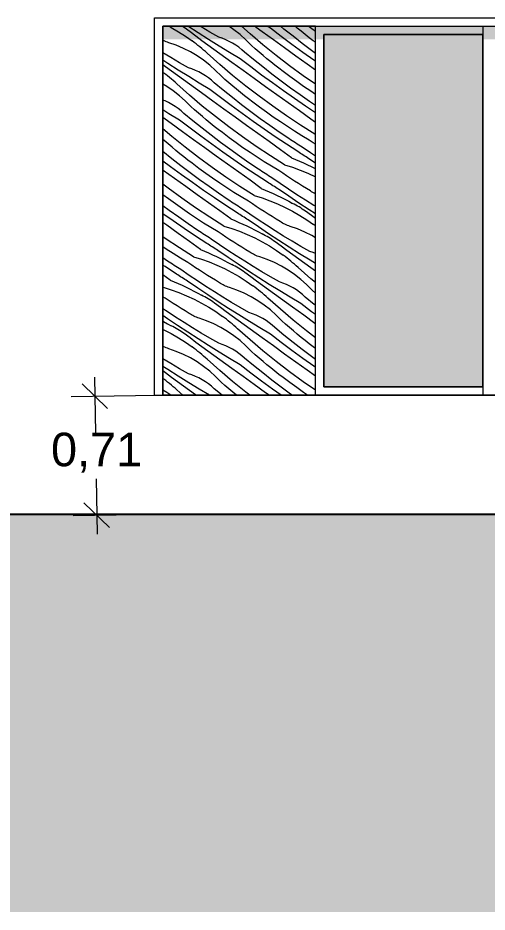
# Model space of a CAD drawing. Header units: millimetres. Extents: x 318905 to 439572, y -5133 to 105868.
# Drawn here: x 327153 to 329953, y -3082 to 2250 of the extents above; entities that cross this region are included whole.
import ezdxf

# ---------------------------------------------------------------- set-up
doc = ezdxf.new("R2010")
doc.units = ezdxf.units.MM
doc.header["$MEASUREMENT"] = 0
doc.linetypes.add('Axe', pattern=[546.805537, 264.583325, -105.833328, 70.555556, -105.833328])
for name, color, linetype, lineweight in [('0_Stylo_No__98', 154, 'Continuous', 0), ('2D -  Dessin général_Stylo_No__1', 7, 'Continuous', 5), ('2D -  Dessin général_Stylo_No__21', 7, 'Continuous', 25), ('2D - Dessin général_Stylo_No__1', 7, 'Continuous', 5), ('2D - Dessins placés (Géomètre)_Stylo_No__141', 1, 'Continuous', 25)]:
    doc.layers.add(name, color=color, linetype=linetype, lineweight=lineweight)
doc.layers.add('2D - Dessin général_Stylo_No__102', color=7, linetype='Continuous', lineweight=0, true_color=0xcccccc)
doc.layers.add('2D - Dessin général_Stylo_No__81', color=7, linetype='Continuous', lineweight=13, true_color=0x6a6a6a)
doc.styles.add('STYLE_GENERE_3', font='')
doc.styles.get('STYLE_GENERE_3').set_extended_font_data('Arial')
doc.dimstyles.new('STYLE_GENERE__1', dxfattribs={"dimtxt": 200, "dimasz": 142.5, "dimexe": 0.18, "dimexo": 500, "dimgap": 0.09, "dimtad": 0, "dimtih": 1, "dimtoh": 1, "dimlfac": 0.001, "dimzin": 0, "dimdsep": 46, "dimtxsty": 'STYLE_GENERE_3', "dimblk": 'ARROWHEAD_6', "dimblk1": 'ARROWHEAD_6', "dimblk2": 'ARROWHEAD_6', "dimcen": 0.09, "dimclrd": 154, "dimclre": 154, "dimclrt": 154, "dimazin": 0, "dimtfac": 1, "dimtdec": 4, "dimtmove": 0, "dimatfit": 3, "dimfxl": 0, "dimtolj": 1, "dimtzin": 0, "dimarcsym": 0})

# ---------------------------------------------------------------- blocks, each defined once
blk = doc.blocks.new('*X101')
at = {"layer": '2D - Dessin général_Stylo_No__102', "linetype": 'Continuous'}
for p, q in [((328053.2, 2199.9), (328068.1, 2192.2)), ((328068.1, 2192.2), (328110.9, 2167.5)), ((328135.9, 2198.8), (328134.3, 2199.9)), ((328145.1, 2192.2), (328135.9, 2198.8)), ((328180.5, 2166), (328145.1, 2192.2)), ((328229.5, 2160.2), (328168, 2199.9)), ((328247.4, 2195.6), (328240.2, 2199.9)), ((328299.2, 2165.1), (328247.4, 2195.6)), ((328442.1, 2179.4), (328412.1, 2199.9)), ((328538.9, 2154.6), (328487.8, 2199.9)), ((328574.6, 2192.9), (328565, 2199.9)), ((328610.3, 2167.2), (328574.6, 2192.9)), ((328660.6, 2188.5), (328641.4, 2199.9)), ((328724.4, 2139.7), (328660.6, 2188.5)), ((328740.8, 2183.6), (328721, 2199.9)), ((328820.4, 2189.2), (328807.5, 2199.9)), ((328844.1, 2169.9), (328820.4, 2189.2)), ((328928.1, 2167.8), (328886.3, 2199.9)), ((328110.9, 2167.5), (328152.6, 2140.9)), ((328152.6, 2140.9), (328193.1, 2112.4)), ((328215.9, 2140), (328180.5, 2166)), ((328251.4, 2114), (328215.9, 2140)), ((328291.6, 2120.9), (328229.5, 2160.2)), ((328351.4, 2135.3), (328299.2, 2165.1)), ((328372.7, 2128.1), (328351.4, 2135.3)), ((328478.9, 2150.6), (328442.1, 2179.4)), ((328513.7, 2119.5), (328478.9, 2150.6)), ((328615.7, 2089.4), (328538.9, 2154.6)), ((328677.5, 2118.8), (328610.3, 2167.2)), ((328788.7, 2091.6), (328724.4, 2139.7)), ((328795.1, 2140.1), (328740.8, 2183.6)), ((328849.9, 2097.3), (328795.1, 2140.1)), ((328867.9, 2150.8), (328844.1, 2169.9)), ((328891.9, 2131.9), (328867.9, 2150.8)), ((328023.2, 2114), (328018.6, 2116.3)), ((328030.7, 2110.5), (328023.2, 2114)), ((328038.4, 2107.4), (328030.7, 2110.5)), ((328046.2, 2104.5), (328038.4, 2107.4)), ((328054, 2101.8), (328046.2, 2104.5)), ((328098, 2086.4), (328054, 2101.8)), ((328140.9, 2068.1), (328098, 2086.4)), ((328204.7, 2103.7), (328193.1, 2112.4)), ((328216.2, 2094.9), (328204.7, 2103.7)), ((328227.6, 2086), (328216.2, 2094.9)), ((328238.8, 2076.9), (328227.6, 2086)), ((328286.9, 2088), (328251.4, 2114)), ((328322.5, 2062.1), (328286.9, 2088)), ((328353.9, 2082.1), (328291.6, 2120.9)), ((328416.6, 2043.8), (328353.9, 2082.1)), ((328393.6, 2119.6), (328372.7, 2128.1)), ((328414, 2110), (328393.6, 2119.6)), ((328433.8, 2099.3), (328414, 2110)), ((328453, 2087.4), (328433.8, 2099.3)), ((328471.5, 2074.4), (328453, 2087.4)), ((328546.5, 2086.1), (328513.7, 2119.5)), ((328569.5, 2065.9), (328546.5, 2086.1)), ((328694, 2026.2), (328615.7, 2089.4)), ((328744.8, 2070.5), (328677.5, 2118.8)), ((328853.5, 2044.2), (328788.7, 2091.6)), ((328905.4, 2055.3), (328849.9, 2097.3)), ((328916.1, 2113.2), (328891.9, 2131.9)), ((328928.1, 2104.2), (328916.1, 2113.2)), ((328066.4, 2013.1), (328018.6, 2042)), ((328182.5, 2047), (328140.9, 2068.1)), ((328222.6, 2023.3), (328182.5, 2047)), ((328250, 2067.6), (328238.8, 2076.9)), ((328261, 2058.2), (328250, 2067.6)), ((328271.9, 2048.7), (328261, 2058.2)), ((328282.6, 2039), (328271.9, 2048.7)), ((328357.9, 1972.1), (328282.6, 2039)), ((328358, 2036.3), (328322.5, 2062.1)), ((328393.7, 2010.5), (328358, 2036.3)), ((328479.6, 2006), (328416.6, 2043.8)), ((328489.2, 2060.4), (328471.5, 2074.4)), ((328506.1, 2045.4), (328489.2, 2060.4)), ((328559.8, 2001.1), (328506.1, 2045.4)), ((328592.6, 2046), (328569.5, 2065.9)), ((328615.9, 2026.2), (328592.6, 2046)), ((328639.4, 2006.7), (328615.9, 2026.2)), ((328773.8, 1964.8), (328694, 2026.2)), ((328812, 2022.2), (328744.8, 2070.5)), ((328918.9, 1997.4), (328853.5, 2044.2)), ((328928.1, 2038.5), (328905.4, 2055.3)), ((328048.6, 1977.7), (328018.6, 1997.1)), ((328110.6, 1938.4), (328048.6, 1977.7)), ((328118.2, 1982.7), (328066.4, 2013.1)), ((328170.4, 1952.8), (328118.2, 1982.7)), ((328261.2, 1996.9), (328222.6, 2023.3)), ((328297.9, 1968.1), (328261.2, 1996.9)), ((328429.4, 1984.7), (328393.7, 2010.5)), ((328496.6, 1936.4), (328429.4, 1984.7)), ((328543.4, 1957.2), (328479.6, 2006)), ((328614.1, 1957.6), (328559.8, 2001.1)), ((328663.1, 1987.4), (328639.4, 2006.7)), ((328687, 1968.3), (328663.1, 1987.4)), ((328879.3, 1973.9), (328812, 2022.2)), ((328928.1, 1938.9), (328879.3, 1973.9)), ((328928.1, 1991), (328918.9, 1997.4)), ((328035, 1957.5), (328018.6, 1969.6)), ((328023.8, 1921.3), (328018.6, 1925.1)), ((328035.2, 1912.5), (328023.8, 1921.3)), ((328070.4, 1931.5), (328035, 1957.5)), ((328105.9, 1905.5), (328070.4, 1931.5)), ((328173, 1899.6), (328110.6, 1938.4)), ((328191.8, 1945.6), (328170.4, 1952.8)), ((328212.7, 1937.2), (328191.8, 1945.6)), ((328233.1, 1927.5), (328212.7, 1937.2)), ((328252.9, 1916.8), (328233.1, 1927.5)), ((328332.8, 1937), (328297.9, 1968.1)), ((328365.5, 1903.6), (328332.8, 1937)), ((328434.7, 1907), (328357.9, 1972.1)), ((328563.8, 1888), (328496.6, 1936.4)), ((328607.8, 1909.1), (328543.4, 1957.2)), ((328669, 1914.8), (328614.1, 1957.6)), ((328711, 1949.4), (328687, 1968.3)), ((328735.2, 1930.8), (328711, 1949.4)), ((328775.8, 1900.2), (328735.2, 1930.8)), ((328855, 1905.3), (328773.8, 1964.8)), ((328046.6, 1903.5), (328035.2, 1912.5)), ((328057.9, 1894.4), (328046.6, 1903.5)), ((328069, 1885.2), (328057.9, 1894.4)), ((328080, 1875.8), (328069, 1885.2)), ((328090.9, 1866.2), (328080, 1875.8)), ((328101.7, 1856.5), (328090.9, 1866.2)), ((328141.5, 1879.6), (328105.9, 1905.5)), ((328177.1, 1853.8), (328141.5, 1879.6)), ((328235.6, 1861.3), (328173, 1899.6)), ((328272.1, 1904.9), (328252.9, 1916.8)), ((328290.5, 1891.9), (328272.1, 1904.9)), ((328308.3, 1877.9), (328290.5, 1891.9)), ((328325.2, 1862.9), (328308.3, 1877.9)), ((328388.5, 1883.5), (328365.5, 1903.6)), ((328411.6, 1863.5), (328388.5, 1883.5)), ((328513.1, 1843.7), (328434.7, 1907)), ((328631.1, 1839.7), (328563.8, 1888)), ((328672.6, 1861.7), (328607.8, 1909.1)), ((328724.4, 1872.8), (328669, 1914.8)), ((328780.4, 1831.5), (328724.4, 1872.8)), ((328816.9, 1870.2), (328775.8, 1900.2)), ((328858.4, 1840.9), (328816.9, 1870.2)), ((328928.1, 1854.4), (328855, 1905.3)), ((328041.7, 1840.8), (328018.6, 1854.5)), ((328080.2, 1814.5), (328041.7, 1840.8)), ((328117, 1785.7), (328080.2, 1814.5)), ((328177, 1789.6), (328101.7, 1856.5)), ((328212.7, 1828), (328177.1, 1853.8)), ((328248.4, 1802.3), (328212.7, 1828)), ((328298.6, 1823.5), (328235.6, 1861.3)), ((328362.5, 1774.7), (328298.6, 1823.5)), ((328378.9, 1818.7), (328325.2, 1862.9)), ((328433.2, 1775.1), (328378.9, 1818.7)), ((328435, 1843.8), (328411.6, 1863.5)), ((328458.5, 1824.2), (328435, 1843.8)), ((328482.2, 1804.9), (328458.5, 1824.2)), ((328592.9, 1782.3), (328513.1, 1843.7)), ((328698.4, 1791.4), (328631.1, 1839.7)), ((328737.9, 1815), (328672.6, 1861.7)), ((328803.7, 1768.9), (328737.9, 1815)), ((328837, 1791), (328780.4, 1831.5)), ((328900.3, 1812.2), (328858.4, 1840.9)), ((328031.7, 1754.7), (328018.6, 1760)), ((328151.8, 1754.5), (328117, 1785.7)), ((328253.8, 1724.5), (328177, 1789.6)), ((328315.6, 1753.9), (328248.4, 1802.3)), ((328426.8, 1726.6), (328362.5, 1774.7)), ((328488, 1732.3), (328433.2, 1775.1)), ((328506, 1785.8), (328482.2, 1804.9)), ((328530, 1766.9), (328506, 1785.8)), ((328554.2, 1748.3), (328530, 1766.9)), ((328674.1, 1722.8), (328592.9, 1782.3)), ((328765.6, 1743.1), (328698.4, 1791.4)), ((328870, 1723.6), (328803.7, 1768.9)), ((328894.1, 1751.3), (328837, 1791)), ((328928.1, 1793.9), (328900.3, 1812.2)), ((328052.1, 1745.1), (328031.7, 1754.7)), ((328071.9, 1734.3), (328052.1, 1745.1)), ((328091.1, 1722.4), (328071.9, 1734.3)), ((328109.6, 1709.5), (328091.1, 1722.4)), ((328127.3, 1695.5), (328109.6, 1709.5)), ((328184.6, 1721.2), (328151.8, 1754.5)), ((328207.5, 1701), (328184.6, 1721.2)), ((328332.1, 1661.2), (328253.8, 1724.5)), ((328382.9, 1705.5), (328315.6, 1753.9)), ((328491.6, 1679.2), (328426.8, 1726.6)), ((328543.5, 1690.3), (328488, 1732.3)), ((328594.8, 1717.7), (328554.2, 1748.3)), ((328635.9, 1687.8), (328594.8, 1717.7)), ((328756.6, 1665.2), (328674.1, 1722.8)), ((328833, 1694.8), (328765.6, 1743.1)), ((328928.1, 1684.8), (328870, 1723.6)), ((328928.1, 1728.3), (328894.1, 1751.3)), ((328054.7, 1678.8), (328018.6, 1700.9)), ((328031.8, 1645.5), (328018.6, 1655.1)), ((328117.7, 1641), (328054.7, 1678.8)), ((328144.2, 1680.5), (328127.3, 1695.5)), ((328197.9, 1636.2), (328144.2, 1680.5)), ((328230.7, 1681), (328207.5, 1701)), ((328254, 1661.3), (328230.7, 1681)), ((328277.5, 1641.8), (328254, 1661.3)), ((328411.9, 1599.8), (328332.1, 1661.2)), ((328450.1, 1657.2), (328382.9, 1705.5)), ((328517.4, 1608.9), (328450.1, 1657.2)), ((328557, 1632.5), (328491.6, 1679.2)), ((328599.5, 1649), (328543.5, 1690.3)), ((328677.4, 1658.4), (328635.9, 1687.8)), ((328719.4, 1629.7), (328677.4, 1658.4)), ((328840.5, 1609.7), (328756.6, 1665.2)), ((328900.3, 1646.6), (328833, 1694.8)), ((328067.4, 1619.8), (328031.8, 1645.5)), ((328134.7, 1571.4), (328067.4, 1619.8)), ((328181.5, 1592.3), (328117.7, 1641)), ((328252.2, 1592.6), (328197.9, 1636.2)), ((328301.2, 1622.4), (328277.5, 1641.8)), ((328325, 1603.3), (328301.2, 1622.4)), ((328349.1, 1584.5), (328325, 1603.3)), ((328493.1, 1540.3), (328411.9, 1599.8)), ((328584.7, 1560.6), (328517.4, 1608.9)), ((328622.8, 1586.4), (328557, 1632.5)), ((328656, 1608.5), (328599.5, 1649)), ((328713.1, 1568.8), (328656, 1608.5)), ((328761.8, 1601.7), (328719.4, 1629.7)), ((328804.5, 1574.3), (328761.8, 1601.7)), ((328925.7, 1556.1), (328840.5, 1609.7)), ((328928.1, 1626.7), (328900.3, 1646.6)), ((328072.8, 1542), (328018.6, 1588)), ((328201.9, 1523.1), (328134.7, 1571.4)), ((328245.8, 1544.1), (328181.5, 1592.3)), ((328307.1, 1549.8), (328252.2, 1592.6)), ((328362.5, 1507.8), (328307.1, 1549.8)), ((328373.3, 1565.8), (328349.1, 1584.5)), ((328413.9, 1535.2), (328373.3, 1565.8)), ((328652, 1512.4), (328584.7, 1560.6)), ((328689.1, 1541.1), (328622.8, 1586.4)), ((328770.8, 1529.9), (328713.1, 1568.8)), ((328847.7, 1547.5), (328804.5, 1574.3)), ((328891.3, 1521.4), (328847.7, 1547.5)), ((328925.7, 1556.1), (328928.1, 1555.4)), ((328026.6, 1518.5), (328018.6, 1525.6)), ((328049.7, 1498.6), (328026.6, 1518.5)), ((328073.1, 1478.8), (328049.7, 1498.6)), ((328151.2, 1478.7), (328072.8, 1542)), ((328269.2, 1474.7), (328201.9, 1523.1)), ((328310.7, 1496.7), (328245.8, 1544.1)), ((328376, 1450), (328310.7, 1496.7)), ((328418.5, 1466.6), (328362.5, 1507.8)), ((328455, 1505.3), (328413.9, 1535.2)), ((328496.5, 1476), (328455, 1505.3)), ((328575.7, 1482.8), (328493.1, 1540.3)), ((328719.3, 1464.1), (328652, 1512.4)), ((328755.8, 1496.5), (328689.1, 1541.1)), ((328823, 1452.6), (328755.8, 1496.5)), ((328780.5, 1523.4), (328770.8, 1529.9)), ((328790.3, 1517), (328780.5, 1523.4)), ((328800, 1510.6), (328790.3, 1517)), ((328809.8, 1504.2), (328800, 1510.6)), ((328819.6, 1497.8), (328809.8, 1504.2)), ((328829.4, 1491.5), (328819.6, 1497.8)), ((328914.5, 1505.7), (328891.3, 1521.4)), ((328928.1, 1496.7), (328914.5, 1505.7)), ((328071.2, 1410.2), (328018.6, 1452.4)), ((328096.6, 1459.3), (328073.1, 1478.8)), ((328120.2, 1440), (328096.6, 1459.3)), ((328144.1, 1420.9), (328120.2, 1440)), ((328231, 1417.3), (328151.2, 1478.7)), ((328336.4, 1426.4), (328269.2, 1474.7)), ((328441.8, 1404), (328376, 1450)), ((328475.1, 1426.1), (328418.5, 1466.6)), ((328538.4, 1447.3), (328496.5, 1476)), ((328580.8, 1419.2), (328538.4, 1447.3)), ((328659.6, 1427.2), (328575.7, 1482.8)), ((328786.7, 1415.9), (328719.3, 1464.1)), ((328831.3, 1447.3), (328823, 1452.6)), ((328839.2, 1485.1), (328829.4, 1491.5)), ((328839.6, 1441.9), (328831.3, 1447.3)), ((328849.1, 1478.8), (328839.2, 1485.1)), ((328847.9, 1436.6), (328839.6, 1441.9)), ((328898.6, 1444.7), (328849.1, 1478.8)), ((328928.1, 1425), (328898.6, 1444.7)), ((328064.9, 1361.7), (328018.6, 1396.3)), ((328126.1, 1367.4), (328071.2, 1410.2)), ((328168.1, 1402), (328144.1, 1420.9)), ((328192.3, 1383.3), (328168.1, 1402)), ((328312.2, 1357.8), (328231, 1417.3)), ((328403.7, 1378.1), (328336.4, 1426.4)), ((328508.1, 1358.6), (328441.8, 1404)), ((328532.2, 1386.3), (328475.1, 1426.1)), ((328589.8, 1347.4), (328532.2, 1386.3)), ((328623.6, 1391.8), (328580.8, 1419.2)), ((328666.8, 1365.1), (328623.6, 1391.8)), ((328744.8, 1373.7), (328659.6, 1427.2)), ((328786.7, 1415.9), (328810.5, 1406.1)), ((328810.5, 1406.1), (328834.2, 1395.9)), ((328834.2, 1395.9), (328857.7, 1385.3)), ((328856.2, 1431.3), (328847.9, 1436.6)), ((328864.5, 1426), (328856.2, 1431.3)), ((328872.8, 1420.8), (328864.5, 1426)), ((328881.1, 1415.5), (328872.8, 1420.8)), ((328889.4, 1410.2), (328881.1, 1415.5)), ((328928.1, 1383.9), (328889.4, 1410.2)), ((328020.9, 1340.6), (328018.6, 1342.3)), ((328088.2, 1292.2), (328020.9, 1340.6)), ((328129.7, 1314.2), (328064.9, 1361.7)), ((328181.6, 1325.3), (328126.1, 1367.4)), ((328232.9, 1352.8), (328192.3, 1383.3)), ((328274, 1322.8), (328232.9, 1352.8)), ((328394.7, 1300.3), (328312.2, 1357.8)), ((328471, 1329.9), (328403.7, 1378.1)), ((328574.9, 1314), (328508.1, 1358.6)), ((328599.5, 1341), (328589.8, 1347.4)), ((328609.3, 1334.5), (328599.5, 1341)), ((328619.1, 1328.1), (328609.3, 1334.5)), ((328710.4, 1339), (328666.8, 1365.1)), ((328733.6, 1323.3), (328710.4, 1339)), ((328744.8, 1373.7), (328791.9, 1359)), ((328791.9, 1359), (328838.4, 1342.3)), ((328838.4, 1342.3), (328884.1, 1323.5)), ((328857.7, 1385.3), (328881, 1374.3)), ((328881, 1374.3), (328904.2, 1362.9)), ((328904.2, 1362.9), (328927.1, 1351.1)), ((328927.1, 1351.1), (328928.1, 1350.6)), ((328155.5, 1243.9), (328088.2, 1292.2)), ((328195, 1267.5), (328129.7, 1314.2)), ((328237.6, 1284.1), (328181.6, 1325.3)), ((328294.1, 1243.6), (328237.6, 1284.1)), ((328315.5, 1293.5), (328274, 1322.8)), ((328357.5, 1264.8), (328315.5, 1293.5)), ((328478.6, 1244.7), (328394.7, 1300.3)), ((328538.4, 1281.6), (328471, 1329.9)), ((328605.7, 1233.4), (328538.4, 1281.6)), ((328642.1, 1270.1), (328574.9, 1314)), ((328628.8, 1321.7), (328619.1, 1328.1)), ((328638.6, 1315.3), (328628.8, 1321.7)), ((328648.4, 1309), (328638.6, 1315.3)), ((328658.3, 1302.7), (328648.4, 1309)), ((328668.1, 1296.4), (328658.3, 1302.7)), ((328717.6, 1262.3), (328668.1, 1296.4)), ((328756.9, 1307.7), (328733.6, 1323.3)), ((328780.3, 1292.3), (328756.9, 1307.7)), ((328803.9, 1277.1), (328780.3, 1292.3)), ((328884.1, 1323.5), (328928.1, 1303.1)), ((328050, 1234.8), (328018.6, 1259)), ((328131.2, 1175.4), (328050, 1234.8)), ((328222.8, 1195.7), (328155.5, 1243.9)), ((328260.8, 1221.5), (328195, 1267.5)), ((328351.2, 1203.9), (328294.1, 1243.6)), ((328399.8, 1236.7), (328357.5, 1264.8)), ((328442.6, 1209.3), (328399.8, 1236.7)), ((328563.8, 1191.2), (328478.6, 1244.7)), ((328605.7, 1233.4), (328629.5, 1223.6)), ((328650.4, 1264.8), (328642.1, 1270.1)), ((328658.6, 1259.5), (328650.4, 1264.8)), ((328666.9, 1254.2), (328658.6, 1259.5)), ((328675.2, 1248.9), (328666.9, 1254.2)), ((328683.5, 1243.6), (328675.2, 1248.9)), ((328691.8, 1238.3), (328683.5, 1243.6)), ((328700.2, 1233), (328691.8, 1238.3)), ((328708.5, 1227.8), (328700.2, 1233)), ((328769.2, 1186.4), (328708.5, 1227.8)), ((328767.6, 1228.7), (328717.6, 1262.3)), ((328817.9, 1195.8), (328767.6, 1228.7)), ((328827.5, 1262.1), (328803.9, 1277.1)), ((328851.3, 1247.2), (328827.5, 1262.1)), ((328875.1, 1232.5), (328851.3, 1247.2)), ((328899.1, 1218), (328875.1, 1232.5)), ((328052, 1170.3), (328018.6, 1195.4)), ((328213.8, 1117.8), (328131.2, 1175.4)), ((328290.1, 1147.4), (328222.8, 1195.7)), ((328327.1, 1176.2), (328260.8, 1221.5)), ((328393.9, 1131.6), (328327.1, 1176.2)), ((328408.9, 1164.9), (328351.2, 1203.9)), ((328485.8, 1182.6), (328442.6, 1209.3)), ((328529.4, 1156.5), (328485.8, 1182.6)), ((328563.8, 1191.2), (328611, 1176.5)), ((328611, 1176.5), (328657.5, 1159.8)), ((328629.5, 1223.6), (328653.2, 1213.4)), ((328653.2, 1213.4), (328676.7, 1202.8)), ((328676.7, 1202.8), (328700.1, 1191.8)), ((328700.1, 1191.8), (328723.2, 1180.4)), ((328723.2, 1180.4), (328746.2, 1168.7)), ((328830.3, 1145.5), (328769.2, 1186.4)), ((328868.6, 1163.5), (328817.9, 1195.8)), ((328906.1, 1213.5), (328899.1, 1218)), ((328913.2, 1209.3), (328906.1, 1213.5)), ((328920.5, 1205.3), (328913.2, 1209.3)), ((328928, 1201.6), (328920.5, 1205.3)), ((328928.1, 1201.6), (328928, 1201.6)), ((328056.6, 1101.6), (328018.6, 1129.6)), ((328093, 1140.3), (328052, 1170.3)), ((328134.6, 1111), (328093, 1140.3)), ((328357.4, 1099.2), (328290.1, 1147.4)), ((328461.1, 1087.7), (328393.9, 1131.6)), ((328418.6, 1158.5), (328408.9, 1164.9)), ((328428.3, 1152), (328418.6, 1158.5)), ((328438.1, 1145.6), (328428.3, 1152)), ((328447.9, 1139.2), (328438.1, 1145.6)), ((328457.7, 1132.9), (328447.9, 1139.2)), ((328467.5, 1126.5), (328457.7, 1132.9)), ((328477.3, 1120.2), (328467.5, 1126.5)), ((328487.1, 1113.9), (328477.3, 1120.2)), ((328552.6, 1140.8), (328529.4, 1156.5)), ((328575.9, 1125.2), (328552.6, 1140.8)), ((328599.4, 1109.9), (328575.9, 1125.2)), ((328657.5, 1159.8), (328703.2, 1141)), ((328703.2, 1141), (328748, 1120.2)), ((328746.2, 1168.7), (328769, 1156.5)), ((328748, 1120.2), (328791.9, 1097.4)), ((328769, 1156.5), (328791.5, 1144)), ((328801.7, 1139), (328791.5, 1144)), ((328811.7, 1133.7), (328801.7, 1139)), ((328821.6, 1128.2), (328811.7, 1133.7)), ((328831.3, 1122.5), (328821.6, 1128.2)), ((328891.6, 1105.2), (328830.3, 1145.5)), ((328840.9, 1116.5), (328831.3, 1122.5)), ((328919.7, 1131.8), (328868.6, 1163.5)), ((328928.1, 1126.8), (328919.7, 1131.8)), ((328079.9, 1039), (328018.6, 1081.9)), ((328113.2, 1061.1), (328056.6, 1101.6)), ((328176.5, 1082.3), (328134.6, 1111)), ((328218.9, 1054.3), (328176.5, 1082.3)), ((328297.7, 1062.3), (328213.8, 1117.8)), ((328424.7, 1051), (328357.4, 1099.2)), ((328469.4, 1082.3), (328461.1, 1087.7)), ((328477.7, 1077), (328469.4, 1082.3)), ((328486, 1071.7), (328477.7, 1077)), ((328494.3, 1066.4), (328486, 1071.7)), ((328536.7, 1079.8), (328487.1, 1113.9)), ((328502.6, 1061.1), (328494.3, 1066.4)), ((328586.6, 1046.3), (328536.7, 1079.8)), ((328622.9, 1094.7), (328599.4, 1109.9)), ((328646.6, 1079.6), (328622.9, 1094.7)), ((328670.3, 1064.8), (328646.6, 1079.6)), ((328791.9, 1097.4), (328834.8, 1072.6)), ((328834.8, 1072.6), (328876.5, 1046)), ((328850.4, 1110.3), (328840.9, 1116.5)), ((328859.8, 1103.9), (328850.4, 1110.3)), ((328868.9, 1097.3), (328859.8, 1103.9)), ((328904.3, 1071.2), (328868.9, 1097.3)), ((328928.1, 1081.7), (328891.6, 1105.2)), ((328928.1, 1053.7), (328904.3, 1071.2)), ((328041.8, 1013.2), (328018.6, 1029.9)), ((328109.1, 964.9), (328041.8, 1013.2)), ((328146.2, 993.7), (328079.9, 1039)), ((328170.3, 1021.4), (328113.2, 1061.1)), ((328227.9, 982.5), (328170.3, 1021.4)), ((328261.7, 1026.9), (328218.9, 1054.3)), ((328304.9, 1000.1), (328261.7, 1026.9)), ((328382.8, 1008.7), (328297.7, 1062.3)), ((328424.7, 1051), (328448.6, 1041.1)), ((328448.6, 1041.1), (328472.3, 1030.9)), ((328472.3, 1030.9), (328495.8, 1020.3)), ((328495.8, 1020.3), (328519.1, 1009.3)), ((328510.9, 1055.8), (328502.6, 1061.1)), ((328519.2, 1050.5), (328510.9, 1055.8)), ((328527.5, 1045.3), (328519.2, 1050.5)), ((328588.2, 1003.9), (328527.5, 1045.3)), ((328637, 1013.4), (328586.6, 1046.3)), ((328687.7, 981.1), (328637, 1013.4)), ((328694.2, 1050.1), (328670.3, 1064.8)), ((328718.1, 1035.5), (328694.2, 1050.1)), ((328725.1, 1031.1), (328718.1, 1035.5)), ((328732.3, 1026.8), (328725.1, 1031.1)), ((328739.6, 1022.8), (328732.3, 1026.8)), ((328747, 1019.1), (328739.6, 1022.8)), ((328754.6, 1015.7), (328747, 1019.1)), ((328762.2, 1012.5), (328754.6, 1015.7)), ((328876.5, 1046), (328917, 1017.5)), ((328928.1, 1009.2), (328917, 1017.5)), ((328176.4, 916.7), (328109.1, 964.9)), ((328212.9, 949.1), (328146.2, 993.7)), ((328237.6, 976), (328227.9, 982.5)), ((328247.4, 969.6), (328237.6, 976)), ((328257.1, 963.1), (328247.4, 969.6)), ((328266.9, 956.8), (328257.1, 963.1)), ((328348.4, 974), (328304.9, 1000.1)), ((328371.7, 958.3), (328348.4, 974)), ((328382.8, 1008.7), (328430, 994.1)), ((328430, 994.1), (328476.5, 977.3)), ((328476.5, 977.3), (328522.2, 958.5)), ((328519.1, 1009.3), (328542.3, 997.9)), ((328542.3, 997.9), (328565.2, 986.2)), ((328565.2, 986.2), (328588, 974)), ((328588, 974), (328610.6, 961.5)), ((328649.3, 963.1), (328588.2, 1003.9)), ((328620.7, 956.5), (328610.6, 961.5)), ((328710.7, 922.7), (328649.3, 963.1)), ((328738.8, 949.4), (328687.7, 981.1)), ((328770, 1009.6), (328762.2, 1012.5)), ((328777.9, 1007), (328770, 1009.6)), ((328821.8, 991.5), (328777.9, 1007)), ((328864.7, 973.2), (328821.8, 991.5)), ((328906.3, 952.2), (328864.7, 973.2)), ((328032.8, 935.3), (328018.6, 945.3)), ((328116.7, 879.8), (328032.8, 935.3)), ((328243.8, 868.5), (328176.4, 916.7)), ((328280.2, 905.2), (328212.9, 949.1)), ((328276.7, 950.4), (328266.9, 956.8)), ((328286.5, 944), (328276.7, 950.4)), ((328296.3, 937.7), (328286.5, 944)), ((328306.2, 931.4), (328296.3, 937.7)), ((328355.7, 897.3), (328306.2, 931.4)), ((328395, 942.8), (328371.7, 958.3)), ((328418.4, 927.4), (328395, 942.8)), ((328442, 912.2), (328418.4, 927.4)), ((328465.6, 897.1), (328442, 912.2)), ((328522.2, 958.5), (328567.1, 937.7)), ((328567.1, 937.7), (328611, 914.9)), ((328611, 914.9), (328653.8, 890.1)), ((328630.7, 951.2), (328620.7, 956.5)), ((328640.6, 945.7), (328630.7, 951.2)), ((328650.4, 940), (328640.6, 945.7)), ((328660, 934.1), (328650.4, 940)), ((328669.5, 927.9), (328660, 934.1)), ((328678.8, 921.5), (328669.5, 927.9)), ((328688, 914.8), (328678.8, 921.5)), ((328723.4, 888.7), (328688, 914.8)), ((328772.4, 882.9), (328710.7, 922.7)), ((328790.2, 918.3), (328738.8, 949.4)), ((328842.1, 887.8), (328790.2, 918.3)), ((328928.1, 939.3), (328906.3, 952.2)), ((328037.9, 871.8), (328018.6, 884.6)), ((328080.7, 844.4), (328037.9, 871.8)), ((328201.9, 826.2), (328116.7, 879.8)), ((328243.8, 868.5), (328267.6, 858.7)), ((328267.6, 858.7), (328291.3, 848.4)), ((328288.4, 899.8), (328280.2, 905.2)), ((328296.7, 894.5), (328288.4, 899.8)), ((328305, 889.2), (328296.7, 894.5)), ((328313.3, 883.9), (328305, 889.2)), ((328321.6, 878.6), (328313.3, 883.9)), ((328329.9, 873.3), (328321.6, 878.6)), ((328338.2, 868.1), (328329.9, 873.3)), ((328346.6, 862.8), (328338.2, 868.1)), ((328407.3, 821.4), (328346.6, 862.8)), ((328405.7, 863.8), (328355.7, 897.3)), ((328456, 830.9), (328405.7, 863.8)), ((328489.4, 882.3), (328465.6, 897.1)), ((328513.2, 867.6), (328489.4, 882.3)), ((328537.2, 853.1), (328513.2, 867.6)), ((328653.8, 890.1), (328695.5, 863.5)), ((328695.5, 863.5), (328736, 835)), ((328758.8, 862.6), (328723.4, 888.7)), ((328794.3, 836.6), (328758.8, 862.6)), ((328834.4, 843.5), (328772.4, 882.9)), ((328894.3, 857.9), (328842.1, 887.8)), ((328915.6, 850.7), (328894.3, 857.9)), ((328046.9, 800), (328018.6, 819.2)), ((328056.7, 793.5), (328046.9, 800)), ((328123.9, 817.6), (328080.7, 844.4)), ((328167.5, 791.5), (328123.9, 817.6)), ((328201.9, 826.2), (328249.1, 811.6)), ((328249.1, 811.6), (328295.6, 794.8)), ((328291.3, 848.4), (328314.8, 837.8)), ((328314.8, 837.8), (328338.1, 826.8)), ((328338.1, 826.8), (328361.3, 815.5)), ((328361.3, 815.5), (328384.3, 803.7)), ((328384.3, 803.7), (328407, 791.6)), ((328468.3, 780.6), (328407.3, 821.4)), ((328506.7, 798.6), (328456, 830.9)), ((328544.2, 848.6), (328537.2, 853.1)), ((328551.3, 844.3), (328544.2, 848.6)), ((328558.6, 840.4), (328551.3, 844.3)), ((328566, 836.6), (328558.6, 840.4)), ((328573.6, 833.2), (328566, 836.6)), ((328581.3, 830), (328573.6, 833.2)), ((328589, 827.1), (328581.3, 830)), ((328596.9, 824.5), (328589, 827.1)), ((328640.9, 809), (328596.9, 824.5)), ((328683.7, 790.7), (328640.9, 809)), ((328747.6, 826.4), (328736, 835)), ((328759.1, 817.6), (328747.6, 826.4)), ((328770.4, 808.6), (328759.1, 817.6)), ((328781.7, 799.5), (328770.4, 808.6)), ((328829.8, 810.7), (328794.3, 836.6)), ((328865.3, 784.8), (328829.8, 810.7)), ((328896.8, 804.7), (328834.4, 843.5)), ((328928.1, 785.6), (328896.8, 804.7)), ((328928.1, 845.7), (328915.6, 850.7)), ((328032, 766.6), (328018.6, 775.6)), ((328099.2, 722.7), (328032, 766.6)), ((328066.4, 787.1), (328056.7, 793.5)), ((328076.2, 780.7), (328066.4, 787.1)), ((328086, 774.3), (328076.2, 780.7)), ((328095.8, 767.9), (328086, 774.3)), ((328105.6, 761.6), (328095.8, 767.9)), ((328115.4, 755.2), (328105.6, 761.6)), ((328125.2, 748.9), (328115.4, 755.2)), ((328174.8, 714.8), (328125.2, 748.9)), ((328190.7, 775.8), (328167.5, 791.5)), ((328214, 760.3), (328190.7, 775.8)), ((328237.5, 744.9), (328214, 760.3)), ((328295.6, 794.8), (328341.3, 776)), ((328341.3, 776), (328386.1, 755.2)), ((328386.1, 755.2), (328430, 732.4)), ((328407, 791.6), (328429.6, 779.1)), ((328439.7, 774), (328429.6, 779.1)), ((328449.8, 768.8), (328439.7, 774)), ((328459.6, 763.3), (328449.8, 768.8)), ((328469.4, 757.5), (328459.6, 763.3)), ((328529.7, 740.2), (328468.3, 780.6)), ((328479, 751.6), (328469.4, 757.5)), ((328488.5, 745.4), (328479, 751.6)), ((328557.8, 766.9), (328506.7, 798.6)), ((328609.3, 735.8), (328557.8, 766.9)), ((328725.3, 769.7), (328683.7, 790.7)), ((328765.5, 745.9), (328725.3, 769.7)), ((328792.8, 790.3), (328781.7, 799.5)), ((328803.8, 780.9), (328792.8, 790.3)), ((328814.7, 771.4), (328803.8, 780.9)), ((328825.5, 761.7), (328814.7, 771.4)), ((328900.8, 694.7), (328825.5, 761.7)), ((328900.9, 758.9), (328865.3, 784.8)), ((328928.1, 739.3), (328900.9, 758.9)), ((328062.8, 686), (328018.6, 717.7)), ((328107.5, 717.4), (328099.2, 722.7)), ((328115.8, 712), (328107.5, 717.4)), ((328124.1, 706.7), (328115.8, 712)), ((328132.4, 701.4), (328124.1, 706.7)), ((328140.7, 696.1), (328132.4, 701.4)), ((328149, 690.9), (328140.7, 696.1)), ((328224.7, 681.3), (328174.8, 714.8)), ((328261, 729.7), (328237.5, 744.9)), ((328284.7, 714.7), (328261, 729.7)), ((328308.4, 699.8), (328284.7, 714.7)), ((328332.3, 685.1), (328308.4, 699.8)), ((328430, 732.4), (328472.8, 707.7)), ((328472.8, 707.7), (328514.5, 681)), ((328497.8, 739), (328488.5, 745.4)), ((328507, 732.4), (328497.8, 739)), ((328542.4, 706.2), (328507, 732.4)), ((328591.4, 700.4), (328529.7, 740.2)), ((328577.8, 680.2), (328542.4, 706.2)), ((328653.5, 661.1), (328591.4, 700.4)), ((328661.1, 705.3), (328609.3, 735.8)), ((328713.3, 675.5), (328661.1, 705.3)), ((328804.1, 719.6), (328765.5, 745.9)), ((328840.8, 690.8), (328804.1, 719.6)), ((328928.1, 671.6), (328900.8, 694.7)), ((328020.9, 643.7), (328018.6, 645.2)), ((328020.9, 643.7), (328068.1, 629.1)), ((328062.8, 686), (328086.7, 676.2)), ((328086.7, 676.2), (328110.3, 666)), ((328110.3, 666), (328133.9, 655.3)), ((328133.9, 655.3), (328157.2, 644.4)), ((328157.3, 685.6), (328149, 690.9)), ((328157.2, 644.4), (328180.3, 633)), ((328165.6, 680.3), (328157.3, 685.6)), ((328226.3, 639), (328165.6, 680.3)), ((328275.1, 648.4), (328224.7, 681.3)), ((328325.8, 616.1), (328275.1, 648.4)), ((328356.2, 670.6), (328332.3, 685.1)), ((328363.2, 666.1), (328356.2, 670.6)), ((328370.4, 661.9), (328363.2, 666.1)), ((328377.7, 657.9), (328370.4, 661.9)), ((328385.1, 654.2), (328377.7, 657.9)), ((328392.6, 650.7), (328385.1, 654.2)), ((328400.3, 647.5), (328392.6, 650.7)), ((328408.1, 644.6), (328400.3, 647.5)), ((328415.9, 642), (328408.1, 644.6)), ((328459.9, 626.6), (328415.9, 642)), ((328514.5, 681), (328555, 652.6)), ((328566.6, 643.9), (328555, 652.6)), ((328578.1, 635.1), (328566.6, 643.9)), ((328613.3, 654.1), (328577.8, 680.2)), ((328648.8, 628.2), (328613.3, 654.1)), ((328715.8, 622.2), (328653.5, 661.1)), ((328734.6, 668.3), (328713.3, 675.5)), ((328755.5, 659.8), (328734.6, 668.3)), ((328775.9, 650.2), (328755.5, 659.8)), ((328795.8, 639.4), (328775.9, 650.2)), ((328875.6, 659.7), (328840.8, 690.8)), ((328908.4, 626.3), (328875.6, 659.7)), ((328033.1, 577.8), (328018.6, 587.5)), ((328068.1, 629.1), (328114.6, 612.4)), ((328114.6, 612.4), (328160.3, 593.6)), ((328160.3, 593.6), (328205.2, 572.7)), ((328180.3, 633), (328203.3, 621.2)), ((328203.3, 621.2), (328226.1, 609.1)), ((328226.1, 609.1), (328248.7, 596.6)), ((328287.4, 598.1), (328226.3, 639)), ((328258.8, 591.6), (328248.7, 596.6)), ((328268.8, 586.3), (328258.8, 591.6)), ((328348.8, 557.7), (328287.4, 598.1)), ((328376.9, 584.4), (328325.8, 616.1)), ((328502.8, 608.3), (328459.9, 626.6)), ((328544.4, 587.2), (328502.8, 608.3)), ((328584.5, 563.4), (328544.4, 587.2)), ((328589.5, 626.2), (328578.1, 635.1)), ((328600.7, 617.1), (328589.5, 626.2)), ((328611.9, 607.8), (328600.7, 617.1)), ((328622.9, 598.4), (328611.9, 607.8)), ((328633.8, 588.9), (328622.9, 598.4)), ((328644.5, 579.2), (328633.8, 588.9)), ((328684.4, 602.3), (328648.8, 628.2)), ((328720, 576.4), (328684.4, 602.3)), ((328778.5, 584), (328715.8, 622.2)), ((328814.9, 627.6), (328795.8, 639.4)), ((328833.4, 614.6), (328814.9, 627.6)), ((328851.1, 600.6), (328833.4, 614.6)), ((328868, 585.6), (328851.1, 600.6)), ((328928.1, 609), (328908.4, 626.3)), ((328056.5, 562.4), (328033.1, 577.8)), ((328080, 547.2), (328056.5, 562.4)), ((328103.7, 532.2), (328080, 547.2)), ((328205.2, 572.7), (328249, 549.9)), ((328249, 549.9), (328291.9, 525.2)), ((328278.7, 580.8), (328268.8, 586.3)), ((328288.4, 575.1), (328278.7, 580.8)), ((328298.1, 569.1), (328288.4, 575.1)), ((328307.6, 562.9), (328298.1, 569.1)), ((328316.9, 556.5), (328307.6, 562.9)), ((328326.1, 549.9), (328316.9, 556.5)), ((328361.5, 523.7), (328326.1, 549.9)), ((328410.5, 517.9), (328348.8, 557.7)), ((328428.3, 553.3), (328376.9, 584.4)), ((328480.2, 522.8), (328428.3, 553.3)), ((328623.1, 537.1), (328584.5, 563.4)), ((328659.9, 508.3), (328623.1, 537.1)), ((328719.8, 512.3), (328644.5, 579.2)), ((328755.6, 550.6), (328720, 576.4)), ((328791.3, 524.9), (328755.6, 550.6)), ((328841.5, 546.2), (328778.5, 584)), ((328905.3, 497.4), (328841.5, 546.2)), ((328921.7, 541.3), (328868, 585.6)), ((328928.1, 536.2), (328921.7, 541.3)), ((328043.8, 498.8), (328018.6, 515.7)), ((328094.1, 465.9), (328043.8, 498.8)), ((328127.5, 517.3), (328103.7, 532.2)), ((328151.3, 502.6), (328127.5, 517.3)), ((328175.3, 488.1), (328151.3, 502.6)), ((328182.3, 483.6), (328175.3, 488.1)), ((328189.4, 479.4), (328182.3, 483.6)), ((328291.9, 525.2), (328333.6, 498.6)), ((328333.6, 498.6), (328374.1, 470.1)), ((328396.9, 497.7), (328361.5, 523.7)), ((328432.4, 471.7), (328396.9, 497.7)), ((328472.5, 478.6), (328410.5, 517.9)), ((328532.3, 493), (328480.2, 522.8)), ((328553.7, 485.8), (328532.3, 493)), ((328574.6, 477.3), (328553.7, 485.8)), ((328694.7, 477.2), (328659.9, 508.3)), ((328796.7, 447.1), (328719.8, 512.3)), ((328858.5, 476.5), (328791.3, 524.9)), ((328928.1, 480.4), (328905.3, 497.4)), ((328045.4, 456.5), (328018.6, 474.8)), ((328018.6, 440.7), (328022.3, 438.7)), ((328022.3, 438.7), (328045.1, 426.6)), ((328045.1, 426.6), (328067.7, 414.1)), ((328106.4, 415.6), (328045.4, 456.5)), ((328144.8, 433.6), (328094.1, 465.9)), ((328195.9, 401.9), (328144.8, 433.6)), ((328196.7, 475.4), (328189.4, 479.4)), ((328204.1, 471.7), (328196.7, 475.4)), ((328211.7, 468.2), (328204.1, 471.7)), ((328219.3, 465.1), (328211.7, 468.2)), ((328227.1, 462.2), (328219.3, 465.1)), ((328235, 459.5), (328227.1, 462.2)), ((328278.9, 444.1), (328235, 459.5)), ((328321.8, 425.8), (328278.9, 444.1)), ((328385.7, 461.4), (328374.1, 470.1)), ((328397.2, 452.6), (328385.7, 461.4)), ((328408.5, 443.7), (328397.2, 452.6)), ((328419.8, 434.6), (328408.5, 443.7)), ((328430.9, 425.3), (328419.8, 434.6)), ((328467.9, 445.7), (328432.4, 471.7)), ((328503.4, 419.8), (328467.9, 445.7)), ((328534.9, 439.8), (328472.5, 478.6)), ((328597.6, 401.5), (328534.9, 439.8)), ((328595, 467.7), (328574.6, 477.3)), ((328614.8, 457), (328595, 467.7)), ((328634, 445.1), (328614.8, 457)), ((328652.5, 432.1), (328634, 445.1)), ((328670.2, 418.1), (328652.5, 432.1)), ((328727.4, 443.8), (328694.7, 477.2)), ((328750.4, 423.6), (328727.4, 443.8)), ((328875, 383.9), (328796.7, 447.1)), ((328925.7, 428.2), (328858.5, 476.5)), ((328928.1, 426.5), (328925.7, 428.2)), ((328018.6, 392.9), (328024.2, 390.3)), ((328024.2, 390.3), (328068.1, 367.5)), ((328077.8, 409.1), (328067.7, 414.1)), ((328087.8, 403.8), (328077.8, 409.1)), ((328097.7, 398.3), (328087.8, 403.8)), ((328107.5, 392.6), (328097.7, 398.3)), ((328167.8, 375.3), (328106.4, 415.6)), ((328117.1, 386.6), (328107.5, 392.6)), ((328126.6, 380.4), (328117.1, 386.6)), ((328135.9, 374), (328126.6, 380.4)), ((328145.1, 367.4), (328135.9, 374)), ((328229.5, 335.4), (328167.8, 375.3)), ((328247.4, 370.8), (328195.9, 401.9)), ((328363.4, 404.7), (328321.8, 425.8)), ((328403.6, 381), (328363.4, 404.7)), ((328442.1, 354.6), (328403.6, 381)), ((328441.9, 415.9), (328430.9, 425.3)), ((328452.8, 406.4), (328441.9, 415.9)), ((328463.6, 396.7), (328452.8, 406.4)), ((328538.9, 329.8), (328463.6, 396.7)), ((328539, 394), (328503.4, 419.8)), ((328574.6, 368.2), (328539, 394)), ((328660.6, 363.7), (328597.6, 401.5)), ((328687.1, 403.1), (328670.2, 418.1)), ((328740.8, 358.8), (328687.1, 403.1)), ((328773.6, 403.7), (328750.4, 423.6)), ((328796.9, 383.9), (328773.6, 403.7)), ((328820.4, 364.4), (328796.9, 383.9)), ((328928.1, 343), (328875, 383.9)), ((328068.1, 367.5), (328110.9, 342.7)), ((328110.9, 342.7), (328152.6, 316.1)), ((328180.5, 341.3), (328145.1, 367.4)), ((328215.9, 315.2), (328180.5, 341.3)), ((328291.6, 296.1), (328229.5, 335.4)), ((328299.2, 340.4), (328247.4, 370.8)), ((328351.4, 310.5), (328299.2, 340.4)), ((328478.9, 325.8), (328442.1, 354.6)), ((328513.7, 294.7), (328478.9, 325.8)), ((328615.7, 264.7), (328538.9, 329.8)), ((328610.3, 342.4), (328574.6, 368.2)), ((328677.5, 294.1), (328610.3, 342.4)), ((328724.4, 314.9), (328660.6, 363.7)), ((328795.1, 315.3), (328740.8, 358.8)), ((328844.1, 345.1), (328820.4, 364.4)), ((328867.9, 326), (328844.1, 345.1)), ((328891.9, 307.1), (328867.9, 326)), ((328023.2, 289.2), (328018.6, 291.5)), ((328030.7, 285.8), (328023.2, 289.2)), ((328038.4, 282.6), (328030.7, 285.8)), ((328046.2, 279.7), (328038.4, 282.6)), ((328054, 277), (328046.2, 279.7)), ((328098, 261.6), (328054, 277)), ((328152.6, 316.1), (328193.1, 287.6)), ((328204.7, 279), (328193.1, 287.6)), ((328216.2, 270.2), (328204.7, 279)), ((328251.4, 289.2), (328215.9, 315.2)), ((328227.6, 261.2), (328216.2, 270.2)), ((328286.9, 263.2), (328251.4, 289.2)), ((328353.9, 257.3), (328291.6, 296.1)), ((328372.7, 303.3), (328351.4, 310.5)), ((328393.6, 294.9), (328372.7, 303.3)), ((328414, 285.2), (328393.6, 294.9)), ((328433.8, 274.5), (328414, 285.2)), ((328453, 262.6), (328433.8, 274.5)), ((328546.5, 261.3), (328513.7, 294.7)), ((328744.8, 245.7), (328677.5, 294.1)), ((328788.7, 266.8), (328724.4, 314.9)), ((328853.5, 219.4), (328788.7, 266.8)), ((328849.9, 272.5), (328795.1, 315.3)), ((328905.4, 230.5), (328849.9, 272.5)), ((328916.1, 288.5), (328891.9, 307.1)), ((328928.1, 279.5), (328916.1, 288.5)), ((328066.4, 188.4), (328018.6, 217.3)), ((328140.9, 243.3), (328098, 261.6)), ((328182.5, 222.2), (328140.9, 243.3)), ((328222.6, 198.5), (328182.5, 222.2)), ((328238.8, 252.1), (328227.6, 261.2)), ((328250, 242.9), (328238.8, 252.1)), ((328261, 233.5), (328250, 242.9)), ((328271.9, 223.9), (328261, 233.5)), ((328282.6, 214.2), (328271.9, 223.9)), ((328357.9, 147.3), (328282.6, 214.2)), ((328322.5, 237.3), (328286.9, 263.2)), ((328358, 211.5), (328322.5, 237.3)), ((328416.6, 219), (328353.9, 257.3)), ((328479.6, 181.2), (328416.6, 219)), ((328471.5, 249.6), (328453, 262.6)), ((328489.2, 235.6), (328471.5, 249.6)), ((328506.1, 220.6), (328489.2, 235.6)), ((328559.8, 176.4), (328506.1, 220.6)), ((328569.5, 241.2), (328546.5, 261.3)), ((328592.6, 221.2), (328569.5, 241.2)), ((328615.9, 201.5), (328592.6, 221.2)), ((328694, 201.4), (328615.7, 264.7)), ((328812, 197.4), (328744.8, 245.7)), ((328918.9, 172.7), (328853.5, 219.4)), ((328928.1, 213.8), (328905.4, 230.5)), ((328048.6, 153), (328018.6, 172.3)), ((328118.2, 157.9), (328066.4, 188.4)), ((328261.2, 172.2), (328222.6, 198.5)), ((328297.9, 143.4), (328261.2, 172.2)), ((328393.7, 185.7), (328358, 211.5)), ((328429.4, 160), (328393.7, 185.7)), ((328496.6, 111.6), (328429.4, 160)), ((328543.4, 132.4), (328479.6, 181.2)), ((328614.1, 132.8), (328559.8, 176.4)), ((328639.4, 181.9), (328615.9, 201.5)), ((328663.1, 162.6), (328639.4, 181.9)), ((328687, 143.5), (328663.1, 162.6)), ((328773.8, 140), (328694, 201.4)), ((328879.3, 149.1), (328812, 197.4)), ((328928.1, 166.2), (328918.9, 172.7)), ((328035, 132.7), (328018.6, 144.8)), ((328070.4, 106.7), (328035, 132.7)), ((328110.6, 113.6), (328048.6, 153)), ((328105.9, 80.7), (328070.4, 106.7)), ((328173, 74.8), (328110.6, 113.6)), ((328170.4, 128), (328118.2, 157.9)), ((328191.8, 120.8), (328170.4, 128)), ((328212.7, 112.4), (328191.8, 120.8)), ((328233.1, 102.8), (328212.7, 112.4)), ((328332.8, 112.2), (328297.9, 143.4)), ((328365.5, 78.9), (328332.8, 112.2)), ((328434.7, 82.2), (328357.9, 147.3)), ((328563.8, 63.2), (328496.6, 111.6)), ((328607.8, 84.3), (328543.4, 132.4)), ((328669, 90), (328614.1, 132.8)), ((328711, 124.6), (328687, 143.5)), ((328735.2, 106), (328711, 124.6)), ((328855, 80.5), (328773.8, 140)), ((328928.1, 114.1), (328879.3, 149.1)), ((328023.8, 96.5), (328018.6, 100.4)), ((328035.2, 87.7), (328023.8, 96.5)), ((328046.6, 78.7), (328035.2, 87.7)), ((328057.9, 69.6), (328046.6, 78.7)), ((328069, 60.4), (328057.9, 69.6)), ((328080, 51), (328069, 60.4)), ((328141.5, 54.8), (328105.9, 80.7)), ((328177.1, 29), (328141.5, 54.8)), ((328235.6, 36.5), (328173, 74.8)), ((328252.9, 92), (328233.1, 102.8)), ((328272.1, 80.1), (328252.9, 92)), ((328290.5, 67.2), (328272.1, 80.1)), ((328308.3, 53.2), (328290.5, 67.2)), ((328388.5, 58.7), (328365.5, 78.9)), ((328411.6, 38.7), (328388.5, 58.7)), ((328513.1, 18.9), (328434.7, 82.2)), ((328631.1, 14.9), (328563.8, 63.2)), ((328672.6, 36.9), (328607.8, 84.3)), ((328724.4, 48), (328669, 90)), ((328775.8, 75.4), (328735.2, 106)), ((328816.9, 45.5), (328775.8, 75.4)), ((328928.1, 29.6), (328855, 80.5)), ((328041.7, 16), (328018.6, 29.7)), ((328065.2, -0.1), (328041.7, 16)), ((328090.9, 41.4), (328080, 51)), ((328101.7, 31.8), (328090.9, 41.4)), ((328137.5, -0.1), (328101.7, 31.8)), ((328212.7, 3.2), (328177.1, 29)), ((328217.3, -0.1), (328212.7, 3.2)), ((328296.6, -0.1), (328235.6, 36.5)), ((328325.2, 38.2), (328308.3, 53.2)), ((328371.5, -0.1), (328325.2, 38.2)), ((328435, 19), (328411.6, 38.7)), ((328457.9, -0.1), (328435, 19)), ((328537.7, -0.1), (328513.1, 18.9)), ((328651.9, -0.1), (328631.1, 14.9)), ((328724.3, -0.1), (328672.6, 36.9)), ((328780.4, 6.7), (328724.4, 48)), ((328789.9, -0.1), (328780.4, 6.7)), ((328858.4, 16.1), (328816.9, 45.5)), ((328882.1, -0.1), (328858.4, 16.1))]:
    blk.add_line(p, q, dxfattribs=at)
blk = doc.blocks.new('Hachure_23', base_point=(0, 4000))
at = {"layer": '2D - Dessin général_Stylo_No__1', "linetype": 'Continuous'}
for p, q in [((328018.6, 2199.9), (328018.6, -0.1)), ((328928.1, 2199.9), (328018.6, 2199.9)), ((328928.1, -0.1), (328928.1, 2199.9)), ((328018.6, -0.1), (328928.1, -0.1))]:
    blk.add_line(p, q, dxfattribs=at)
at = {"layer": '2D - Dessin général_Stylo_No__102', "linetype": 'Continuous'}
blk.add_blockref('*X101', (0, 0), dxfattribs=at)
blk = doc.blocks.new('*D119')
at = {"layer": '0_Stylo_No__98', "linetype": 'Continuous'}
for p, q in [((327610.7, 106.8), (327612.5, -5.7)), ((327688.6, -79.5), (327536.3, 68.1)), ((327471.9, -7.9), (328112.4, 2.2)), ((327612.5, -5.7), (327615.9, -223.4)), ((327620.3, -498), (327623.7, -715.6)), ((327547.5, -641.8), (327699.9, -789.4)), ((327483.1, -717.9), (328123.6, -707.7)), ((327623.7, -715.6), (327625.5, -828.1))]:
    blk.add_line(p, q, dxfattribs=at)
at = {"layer": '0_Stylo_No__98', "insert": (327351.2, -460.7), "char_height": 200, "attachment_point": 7, "style": 'STYLE_GENERE_3'}
blk.add_mtext('\\A1;{\\pql;\\fArial|b0|i0|c0|p34;0,71}', dxfattribs=at)
blk = doc.blocks.new('ARROWHEAD_6')
at = {"color": 0, "linetype": 'Continuous', "lineweight": 0}
for p, q in [((-0.5, -0.5), (0.5, 0.5)), ((0, 0), (-1, 0))]:
    blk.add_line(p, q, dxfattribs=at)

msp = doc.modelspace()

# ---------------------------------------------------------------- hatches: boundary and pattern name
at = {"layer": '2D - Dessin général_Stylo_No__102', "linetype": 'Continuous'}
h = msp.add_hatch(dxfattribs=at)
h.set_pattern_fill('Terre', color=256, style=0, pattern_type=2)
h.set_pattern_definition([(45, (0, 0), (-137.88582, 137.88582), []), (45, (-45.96, 45.96), (-275.77163, 275.77163), []), (45, (-91.92, 91.92), (-275.77163, 275.77163), []), (135, (-137.886, 137.886), (45.961939, 45.961939), [194.99999, -194.99999])])
h.paths.add_polyline_path([(318904.862, -617.654), (318904.862, -3081.888), (338632.232, -3081.888), (338632.232, -752.503), (334659.505, -699.223), (326197.286, -710), (323798.844, -710)])
at = {"layer": '2D - Dessin général_Stylo_No__81', "linetype": 'Continuous', "lineweight": 0, "true_color": 0x1a1a1a}
msp.add_hatch(color=179, dxfattribs=at).paths.add_polyline_path([(328018.555, 2199.94), (328018.555, 2122.797), (332768.799, 2122.797), (332768.799, -0.06), (332859.046, -0.06), (332859.046, 2199.94)])
at = {"layer": '2D - Dessin général_Stylo_No__81', "linetype": 'Continuous', "lineweight": 0, "true_color": 0x0a0a0a}
msp.add_hatch(color=168, dxfattribs=at).paths.add_polyline_path([(329928.083, 50), (329928.083, 2150), (328978.083, 2150), (328978.083, 50)])

# ---------------------------------------------------------------- linework, layer by layer
at = {"layer": '2D -  Dessin général_Stylo_No__1', "linetype": 'Continuous', "flags": 128}
for points in [[(327968.555, -0.06), (327968.555, 2249.94), (332909.046, 2249.94), (332909.046, -0.06)], [(327968.555, -0.06), (332909.046, -0.06)]]:
    msp.add_lwpolyline(points, dxfattribs=at)
for points in [[(328018.555, 2199.94), (332859.046, 2199.94), (332859.046, -0.06), (328018.555, -0.06)], [(328928.083, 2199.94), (331928.083, 2199.94), (331928.083, -0.06), (328928.083, -0.06)], [(328928.083, 2199.94), (329928.083, 2199.94), (329928.083, -0.06), (328928.083, -0.06)], [(328978.083, 2150), (329928.083, 2150), (329928.083, 50), (328978.083, 50)]]:
    msp.add_lwpolyline(points, close=True, dxfattribs=at)
at = {"layer": '2D -  Dessin général_Stylo_No__21', "linetype": 'Continuous', "flags": 128}
msp.add_lwpolyline([(318904.862, -617.654), (323006.272, -710), (328930.181, -710), (335463.066, -710), (338632.232, -752.503)], dxfattribs=at)
at = {"layer": '2D - Dessin général_Stylo_No__1', "linetype": 'Continuous', "flags": 128}
msp.add_lwpolyline([(329928.083, 50), (329928.083, 2150), (328978.083, 2150), (328978.083, 50)], close=True, dxfattribs=at)
at = {"layer": '2D - Dessins placés (Géomètre)_Stylo_No__141', "linetype": 'Axe', "flags": 128}
msp.add_lwpolyline([(318904.862, -617.654), (319048.088, -554.947), (321787.953, -678.555), (322820.219, -710), (326079.005, -710), (329880.572, -710), (333226.144, -680), (338367.421, -748.951)], dxfattribs=at)

# ---------------------------------------------------------------- block references
at = {"layer": '2D - Dessin général_Stylo_No__102', "linetype": 'Continuous'}
msp.add_blockref('Hachure_23', (0, 4000), dxfattribs=at)

# ---------------------------------------------------------------- dimensions: what is measured, and where the dimension line sits
at = {"color": 154, "linetype": 'Continuous', "lineweight": 0}
dim = msp.add_linear_dim(base=(327623.697, -715.635), p1=(327968.555, -0.06), p2=(327979.789, -710), angle=270.906548, dimstyle='STYLE_GENERE__1', dxfattribs=at)
dim.commit()
dim.dimension.update_dxf_attribs({"geometry": '*D119', "text_midpoint": (327646.278, -360.664), "dimtype": 160})

doc.saveas('drawing.dxf')
